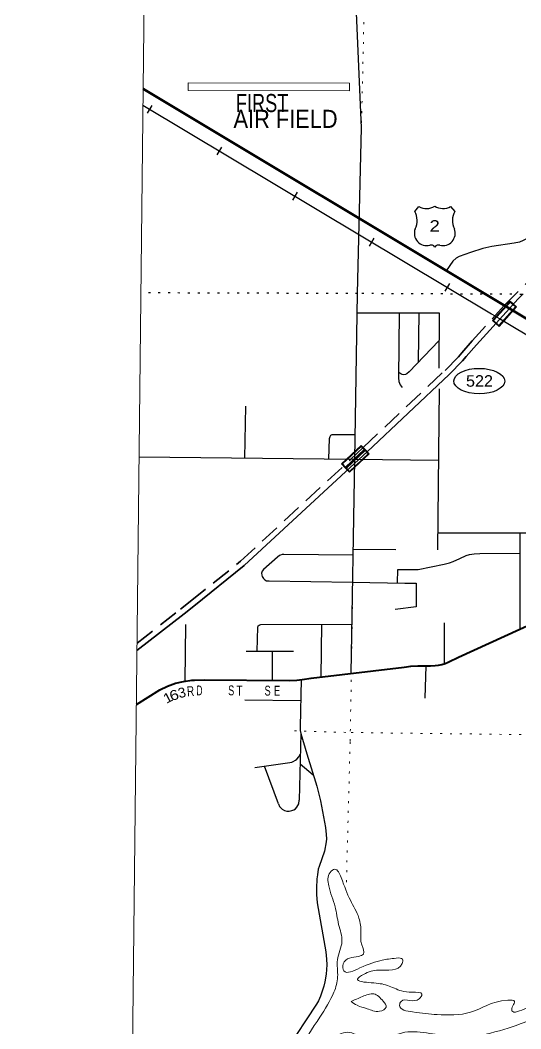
# Model space of a CAD drawing. Header units: feet. Extents: x -248627 to 3, y 0 to 184934.
# Drawn here: x -248627 to -242540, y 125791 to 138053 of the extents above; entities that cross this region are included whole.
import ezdxf
from ezdxf.enums import TextEntityAlignment as Align

# ---------------------------------------------------------------- set-up
doc = ezdxf.new("R2010")
doc.units = ezdxf.units.FT
doc.header["$LTSCALE"] = 80
doc.linetypes.add('DOTTED', pattern=[1.5, 0.3, -1.2])
doc.linetypes.add('MEDIUM_DASHED', pattern=[4.5, 3, -1.5])
for name, color, linetype, lineweight in [('16', 7, 'Continuous', 25), ('17', 7, 'Continuous', 25), ('20', 7, 'Continuous', 70), ('23', 7, 'Continuous', 70), ('24', 7, 'Continuous', 35), ('26', 7, 'Continuous', 40), ('29', 7, 'Continuous', 25), ('34', 7, 'Continuous', 25), ('36', 7, 'Continuous', 13), ('39', 7, 'Continuous', 13), ('4', 7, 'Continuous', 13), ('51', 7, 'MEDIUM_DASHED', 35), ('59', 7, 'Continuous', 13), ('6', 7, 'DOTTED', 25), ('7', 7, 'DOTTED', 13)]:
    doc.layers.add(name, color=color, linetype=linetype, lineweight=lineweight)
doc.layers.add('27', color=7, linetype='Continuous')

msp = doc.modelspace()

# ---------------------------------------------------------------- linework, layer by layer
at = {"layer": '16'}
for p, q in [((-243829.01, 135728.45), (-243777.7, 135787.21)), ((-243585.94, 135793.18), (-243586.22, 135792.98)), ((-243393.85, 135787.3), (-243342.46, 135728.45))]:
    msp.add_line(p, q, dxfattribs=at)
for centre, radius, start, end in [((-243686.62, 135944.87), 182.07, 239.97227, 303.45418), ((-243484.84, 135944.37), 181.52, 236.33975, 300.08743), ((-243484.85, 135944.87), 182.07, 236.54582, 236.59441), ((-244021.99, 135617.82), 222.05, 332.97043, 29.75871), ((-243149.49, 135617.82), 222.05, 150.24129, 207.02957), ((-243682.8, 135462.92), 151.42, 159.09177, 283.81923), ((-243488.68, 135462.92), 151.42, 256.18077, 20.90823)]:
    msp.add_arc(centre, radius, start, end, dxfattribs=at)
for centre, major_axis, start_param, end_param in [((-243627.46, 135264.1), (-19.56, 51.67), 4.95877769, 6.28318531), ((-243544.01, 135264.1), (19.56, 51.67), 0, 1.32637542)]:
    msp.add_ellipse(centre, major_axis=major_axis, ratio=0.929097, start_param=start_param, end_param=end_param, dxfattribs=at)
at = {"layer": '17'}
msp.add_ellipse((-243045.1, 133665.39), major_axis=(-309.24, 1), ratio=0.500121, dxfattribs=at)
at = {"layer": '20'}
msp.add_line((-242238.36, 134284.29), (-242679.17, 134548.5), dxfattribs=at)
msp.add_lwpolyline([(-242679.17, 134548.5), (-242806.57, 134624.85), (-247131.58, 137217.08)], dxfattribs=at)
at = {"layer": '23', "lineweight": 35}
for points in [[(-244507.99, 132712.22), (-244407.37, 132807.15), (-243412.53, 133745.7), (-243247.44, 133911.65), (-243202.69, 133963.16), (-243077.87, 134106.93), (-242679.17, 134548.5)], [(-247206.7, 130389.45), (-246633.7, 130836.39), (-246515.29, 130929.23), (-245901.23, 131423.04), (-244507.99, 132712.22)]]:
    msp.add_lwpolyline(points, dxfattribs=at)
at = {"layer": '24'}
msp.add_lwpolyline([(-242679.17, 134548.5), (-242575.77, 134662.64), (-242513.14, 134727.32)], dxfattribs=at)
at = {"layer": '26'}
msp.add_lwpolyline([(-247213.92, 129733.24), (-246927.96, 129913.82), (-246835.57, 129957.48), (-246739.12, 129991.24), (-246639.67, 130014.73), (-246538.31, 130027.69), (-246505.43, 130029.6), (-246388.15, 130034.35), (-245356.95, 130027.42), (-245264.09, 130030.49), (-245198.88, 130038.5), (-245086.86, 130054.82), (-243959.45, 130189.01), (-243875.83, 130200.14), (-243791.51, 130202.46), (-243773.46, 130201.8), (-243638.94, 130202.65), (-243580.23, 130206.08), (-243539.15, 130210.18), (-243498.72, 130218.56), (-243459.38, 130231.11), (-243421.58, 130247.71), (-243415.32, 130250.92), (-243297.22, 130309.47), (-241247.28, 131244.7)], dxfattribs=at)
at = {"layer": '29'}
for p, q in [((-244478.51, 136742.21), (-244558.66, 138626.16)), ((-244017.2, 134494.19), (-244025.41, 133705.15)), ((-243782.43, 133899.63), (-243774.1, 134494.19)), ((-243895.6, 133776.6), (-243536.55, 134155.23)), ((-243533.53, 133573.12), (-243554.48, 131614.09)), ((-245887.28, 133359.9), (-245898.69, 132727.06)), ((-244872.02, 132716.24), (-244865.12, 132969.36)), ((-244816.04, 133017.75), (-244555.64, 133014.87)), ((-244601.85, 130111.07), (-244558.4, 132712.78)), ((-243552.11, 131821.8), (-241248.22, 131820.12)), ((-242551.14, 131821.02), (-242549.73, 130649.45)), ((-244576.17, 131623.09), (-244059.24, 131618.27)), ((-243036.83, 131571), (-242549.92, 131572.96)), ((-244578.8, 131550.91), (-245421.31, 131557.91)), ((-245600.16, 131235.5), (-244584.26, 131220.89)), ((-244584.26, 131220.89), (-243948.34, 131209.27)), ((-245701.06, 130706.57), (-244592.43, 130712.26)), ((-244964.9, 130709.48), (-244972, 130066.71)), ((-243471.55, 130727), (-243471.37, 130229.82)), ((-246617.08, 130706.05), (-246625.99, 130019.09)), ((-245746.6, 130380.8), (-245736.25, 130674)), ((-245302.92, 130377.3), (-245878.25, 130379.24)), ((-245560.34, 130031.69), (-245557.44, 130377.3)), ((-243696, 130202.03), (-243705.74, 129809.26)), ((-245209.78, 130039.38), (-245222.6, 129461.46)), ((-245216.44, 129779.03), (-245893.67, 129787.87)), ((-245214.36, 129381.03), (-245234.77, 128572.57)), ((-245141.65, 129133.54), (-245020.78, 128741.68)), ((-245773.52, 128967.28), (-245346.19, 129028.64)), ((-245223.11, 129013.08), (-245063.88, 128877.72)), ((-245485.43, 128525.24), (-245655.55, 128985.77))]:
    msp.add_line(p, q, dxfattribs=at)
for points in [[(-244558.4, 132712.78), (-244523.76, 134729.28), (-244478.51, 136742.21)], [(-242152.66, 136272.3), (-242232.77, 135696.1), (-242256.6, 135620.23), (-242295.6, 135548.7), (-242343.26, 135492.34), (-242399.58, 135440.32), (-242453.74, 135403.47), (-242510.07, 135375.29), (-242557.73, 135355.78), (-242620.55, 135340.61), (-242893.52, 135301.59), (-242999.67, 135275.58), (-243151.32, 135227.9), (-243287.8, 135180.21), (-243324.63, 135158.53), (-243365.79, 135121.68), (-243445.95, 135006.8)], [(-244524.24, 134494.19), (-243531.44, 134495.54), (-243535.16, 133820.45)], [(-243895.6, 133776.6), (-243923.76, 133753.45), (-243941.09, 133745.87), (-243960.59, 133742.61), (-243982.26, 133744.78), (-243999.59, 133752.37), (-244024.51, 133768.63)], [(-244025.41, 133705.15), (-244022.34, 133660.24), (-244015.84, 133638.56), (-244005.01, 133617.97), (-243980.97, 133585.4)], [(-244865.12, 132969.36), (-244858.37, 132991.22), (-244852.41, 133000.97), (-244848.34, 133006.13), (-244840.49, 133011.81), (-244833.45, 133014.52), (-244816.04, 133017.75)], [(-243543.25, 132701.55), (-244558.4, 132712.78), (-247180.82, 132741.66)], [(-243472.41, 131441.34), (-243407.58, 131457.24), (-243361, 131472.41), (-243279.76, 131510.35), (-243202.84, 131545.03), (-243164.93, 131556.95), (-243105.35, 131566.71), (-243036.83, 131571)], [(-245421.31, 131557.91), (-245440.36, 131556.41), (-245459.85, 131550.99), (-245471.77, 131544.49), (-245499.94, 131523.89), (-245668.93, 131375.4), (-245686.26, 131354.81), (-245692.76, 131332.05), (-245689.51, 131307.12), (-245684.09, 131288.69), (-245668.93, 131263.76), (-245650.51, 131248.59), (-245629.93, 131237.75), (-245600.16, 131235.5)], [(-244039.61, 131211.85), (-244035.54, 131373.42), (-243786.2, 131375.21), (-243472.41, 131441.34)], [(-243948.34, 131209.27), (-243810.6, 131207.09), (-243812.32, 130921.85), (-244067.3, 130887.97)], [(-245736.25, 130674), (-245731.22, 130689.85), (-245722.55, 130697.44), (-245711.72, 130703.95), (-245701.06, 130706.57)], [(-245222.6, 129461.46), (-245220.81, 129418.22), (-245214.36, 129381.03), (-245141.65, 129133.54)], [(-245346.19, 129028.64), (-245322.64, 129034.5), (-245306.39, 129041.01), (-245278.23, 129055.1), (-245261.98, 129068.11), (-245239.23, 129097.37), (-245220.66, 129131.43)], [(-245020.78, 128741.68), (-244973.27, 128563.53), (-244914.77, 128240.51), (-244904.48, 128152.17), (-244903.93, 128101.77), (-244906.64, 128063.28), (-244927.77, 127950.02), (-244992.77, 127765.75), (-245003.06, 127731.59), (-245012.27, 127663.86), (-245018.77, 127614)], [(-245485.43, 128525.24), (-245472.69, 128494.16), (-245461.86, 128481.15), (-245441.27, 128462.72), (-245414.19, 128445.38), (-245384.94, 128436.71), (-245356.77, 128436.71), (-245323.19, 128443.21), (-245299.21, 128452.99), (-245278.77, 128467.06), (-245262.38, 128484.43), (-245249.52, 128504.99), (-245239.77, 128526.67), (-245234.77, 128572.57)], [(-245018.77, 127614), (-245025.81, 127500.71), (-245024.72, 127423.75), (-245016.05, 127321.86), (-244908.81, 126728.94), (-244901.21, 126636.8), (-244897.97, 126570.69), (-244904.47, 126453.62), (-244922.88, 126363.65), (-244936.44, 126310.12)], [(-244936.44, 126310.12), (-244975.95, 126189.14), (-244999.79, 126132.77), (-245022.54, 126090.5), (-245390.88, 125531.19), (-245455.87, 125446.64), (-245507.88, 125396.78), (-245557.71, 125353.43), (-245620.55, 125314.4), (-245718.04, 125255.87), (-245755.96, 125224.44), (-245775.46, 125200.59), (-245792.8, 125168.07), (-245802.55, 125119.29), (-245802.55, 125049.92)]]:
    msp.add_lwpolyline(points, dxfattribs=at)
at = {"layer": '34', "lineweight": 13}
msp.add_line((-247136, 137021.51), (-240347.32, 132956.56), dxfattribs=at)
at = {"layer": '34'}
for p, q in [((-247133.73, 137019.86), (-242894.9, 134483.29)), ((-247078.72, 136920.56), (-247021.9, 137015.46)), ((-246232.32, 136415), (-246175.5, 136509.9)), ((-245311.08, 135866.42), (-245254.25, 135961.32)), ((-244380.86, 135306.38), (-244324.04, 135401.28)), ((-243459.62, 134757.79), (-243402.79, 134852.69))]:
    msp.add_line(p, q, dxfattribs=at)
msp.add_lwpolyline([(-242799.1, 134425.93), (-240346.77, 132957.51)], dxfattribs=at)
at = {"layer": '36'}
msp.add_lwpolyline([(-244623.23, 137285.18), (-246584.45, 137292.37), (-246584.45, 137198.92), (-244621.43, 137193.52)], close=True, dxfattribs=at)
at = {"layer": '39'}
for points in [[(-247315.19, 120768.03), (-247171.25, 120793.17), (-247059.2, 120843.34), (-246900.54, 121123.9), (-246690.59, 121321.11), (-246528.8, 121373.62), (-246384.13, 121505.03), (-246024.69, 121896.15), (-245642.11, 122363.66), (-245418.61, 122675.71), (-245366.71, 122955.55), (-245361.15, 123391.33), (-245318.51, 123576.45), (-245331.86, 123635.13), (-245398.1, 123652.08), (-245417.52, 123708.81), (-245411.62, 124013.43), (-245408.57, 124568.29), (-245324.25, 125021.27), (-245077.11, 125450.07), (-244798.02, 125698.9), (-244596.06, 125742.85), (-244444.15, 125652.22), (-244291.24, 125640.27), (-243949.5, 125749.1), (-243647.57, 125735.34), (-243124.36, 125702.73), (-242694.13, 125800.4), (-242311.65, 125945.06), (-241977.52, 126088.29), (-241784.85, 126192.89), (-241738.73, 126335.59), (-241607.02, 126555.95), (-241239.08, 126981.26), (-240805.16, 127369.45), (-240397.64, 127739.8), (-240021.92, 127985.43), (-239862.12, 128039.98), (-239715.47, 128169.36), (-239610.38, 128278.47)], [(-246955.27, 121451.08), (-246788.47, 121542.24), (-246499.21, 121799.02), (-246035.81, 122287.74), (-245885.2, 122411.01), (-245738.45, 122705.84), (-245651, 123088.16), (-245713.02, 123278.58), (-245775.22, 123454.89), (-245747.09, 123765.29), (-245676.61, 124238.62), (-245665.55, 124631.95), (-245551.1, 125078.51), (-245255.4, 125524.88), (-244984.34, 125933.22), (-244811.29, 126237.82), (-244766.63, 126422.91), (-244768.01, 126630.76), (-244714.81, 126854.09), (-244754.48, 127060.39), (-244798.06, 127274.81), (-244875.37, 127529.99), (-244857.17, 127693.21), (-244802.32, 127730.88), (-244725.04, 127631.07), (-244611.78, 127353.25), (-244507.78, 127138.1), (-244483.81, 126964.27), (-244473.69, 126810.8), (-244452.95, 126699.56), (-244509.7, 126672.01), (-244622.74, 126651.19), (-244698.15, 126581.48), (-244691.18, 126496.65), (-244495.39, 126530.59), (-244224.3, 126626.16), (-244054.81, 126650.32), (-243976.43, 126637.26), (-243981.13, 126584.86), (-244268.13, 126505.62), (-244454.1, 126451.39), (-244525.3, 126395.76), (-244358.71, 126351.35), (-244161.75, 126318.69), (-243991.42, 126252.05), (-243858.7, 126236.3), (-243742.21, 126210.67), (-243775.12, 126156.59), (-243888.2, 126133.76)], [(-243888.2, 126133.76), (-243995.05, 126124.97), (-244013.79, 126076.77), (-243855.72, 125996.15), (-243558.05, 125964.28), (-243152.9, 125991.63), (-242697.87, 126139.44), (-242615.49, 126124.31), (-242638.33, 126070.11), (-242647.13, 126011.7), (-242471.53, 126041.85), (-242177.7, 126183.55), (-242050.3, 126381.76), (-242121.36, 126495.62), (-242204.36, 126619.72), (-242197.39, 126692.28), (-242172.07, 126708.1)], [(-244603.28, 126124.3), (-244465.58, 126183.16), (-244328.21, 126215.79), (-244212.55, 126125.6), (-244177.21, 126054.54), (-244258.4, 126005.09), (-244409.06, 126035.17), (-244531.38, 126077.02), (-244603.28, 126124.3)]]:
    msp.add_spline(points, degree=3, dxfattribs=at)
at = {"layer": '4'}
msp.add_lwpolyline([(-246606.45, 184933.97), (-215781.67, 184615.95), (-184956.48, 184340.33), (-154130.93, 184107.12), (-123305.1, 183916.31), (-92479.02, 183767.9), (-61652.78, 183661.9), (-30826.42, 183598.29), (0, 183577.08), (0, -0.01), (-31078.93, 21.37), (-62157.81, 85.49), (-93236.57, 192.37), (-124315.16, 342), (-155393.5, 534.37), (-186471.55, 769.49), (-217549.26, 1047.36), (-248626.55, 1367.98)], close=True, dxfattribs=at)
msp.add_lwpolyline([(-246606.45, 184933.97), (-215781.67, 184615.95), (-184956.48, 184340.33), (-154130.93, 184107.12), (-123305.1, 183916.31), (-92479.02, 183767.9), (-61652.78, 183661.9), (-30826.42, 183598.29), (0, 183577.08), (0, -0.01), (-31078.93, 21.37), (-62157.81, 85.49), (-93236.57, 192.37), (-124315.16, 342), (-155393.5, 534.37), (-186471.55, 769.49), (-217549.26, 1047.36), (-248626.55, 1367.98)], close=True, dxfattribs=at)
at = {"layer": '51'}
for points in [[(-242740.37, 134585.17), (-242359.22, 134965.35), (-242118.6, 135296.2), (-241996.92, 135487.04), (-241898.06, 135699.74), (-241852.44, 135893.2), (-241849.12, 136042.01), (-241827.55, 136987.03), (-241803.06, 137172.27), (-241771.03, 137304.43), (-241738.92, 137373.27), (-241715.99, 137419.17), (-241637.09, 137513.72), (-241550.87, 137611.92), (-241507.59, 137653.82), (-241469.18, 137691.11), (-241435.31, 137720.51)], [(-244608.82, 132713.34), (-244455.41, 132858.07), (-243461.37, 133795.86), (-243298.74, 133959.35), (-243255.53, 134009.06), (-243130.29, 134153.33), (-242740.37, 134585.17)], [(-247205.71, 130479), (-246676.82, 130891.53), (-246558.82, 130984.05), (-245946.99, 131476.07), (-244608.82, 132713.34)]]:
    msp.add_lwpolyline(points, dxfattribs=at)
at = {"layer": '59'}
for p, q in [((-242882.79, 134401.07), (-242717.45, 134584.8)), ((-242804.53, 134330.69), (-242592.15, 134566.73)), ((-242804.53, 134330.69), (-242882.79, 134401.07)), ((-244717.82, 132658.88), (-244479.98, 132882.69)), ((-244669.85, 132607.9), (-244432.01, 132831.71)), ((-244479.98, 132882.69), (-244432.01, 132831.71)), ((-244432.01, 132831.71), (-244384.04, 132780.73)), ((-244621.88, 132556.92), (-244384.04, 132780.73)), ((-244717.82, 132658.88), (-244669.85, 132607.9)), ((-244669.85, 132607.9), (-244621.88, 132556.92))]:
    msp.add_line(p, q, dxfattribs=at)
for points in [[(-242717.45, 134584.8), (-242693.13, 134611.82), (-242670.38, 134637.1)], [(-242670.38, 134637.1), (-242645.63, 134614.83), (-242630.45, 134601.18), (-242592.15, 134566.73)], [(-242669.78, 134625.8), (-242650.98, 134608.88), (-242635.8, 134595.23), (-242603.45, 134566.13), (-242805.13, 134341.99), (-242871.49, 134401.67), (-242711.5, 134579.45)], [(-242711.5, 134579.45), (-242687.18, 134606.47), (-242669.78, 134625.8)]]:
    msp.add_lwpolyline(points, dxfattribs=at)
for points in [[(-244480.25, 132871.45), (-244443.32, 132832.05), (-244669.58, 132619.14), (-244706.51, 132658.54)], [(-244432.28, 132820.47), (-244395.35, 132781.07), (-244621.61, 132568.16), (-244658.54, 132607.56)]]:
    msp.add_lwpolyline(points, close=True, dxfattribs=at)
at = {"layer": '6'}
msp.add_lwpolyline([(-241448.88, 134714.2), (-244523.76, 134729.28), (-247158.85, 134737.66)], dxfattribs=at)
at = {"layer": '7'}
for p, q in [((-244424.92, 138986.97), (-244502.03, 135728.65)), ((-244545.02, 133560.91), (-244556.8, 132826.92)), ((-244559.27, 132673.57), (-244574.33, 131735.79)), ((-244574.98, 131695.36), (-244578.39, 131483.02)), ((-244585.51, 131039.29), (-244597.48, 130293.82)), ((-244601.66, 130033.2), (-244614.97, 129278.82)), ((-245292.09, 129413.27), (-244600.39, 129393.11)), ((-244600.39, 129393.11), (-239750.37, 129334.05)), ((-244614.97, 129278.82), (-244662.7, 127479.37))]:
    msp.add_line(p, q, dxfattribs=at)
msp.add_lwpolyline([(-244506.13, 135555.62), (-244527.45, 134655.02), (-244542.74, 133702.47)], dxfattribs=at)

# ---------------------------------------------------------------- texts
at = {"layer": '16', "width": 1.2}
msp.add_text(' 2 ', height=140, dxfattribs=at).set_placement((-243587.08, 135481.41), align=Align.CENTER)
at = {"layer": '17', "width": 1.05}
msp.add_text('522', height=140, dxfattribs=at).set_placement((-243042.2, 133597.08), align=Align.CENTER)
at = {"layer": '27'}
for s, rotation, width, p in [('1', 27.535, 1.1, (-246847.56, 129741.32)), ('6', 17.555, 1.25, (-246790.39, 129774.33)), ('3', 13.411, 1.05, (-246692.46, 129809.31)), ('R', 4.583, 0.75, (-246593.86, 129832.55)), ('D', 1.62, 0.65, (-246483.72, 129844.12)), ('S', 359.516, 0.7, (-246098.72, 129845.32)), ('T', 359.516, 0.8, (-246000.22, 129843.14)), ('S', 359.516, 0.7, (-245656.35, 129842.48)), ('E', 359.516, 0.7, (-245540.96, 129841.51))]:
    msp.add_text(s, height=120, rotation=rotation, dxfattribs=dict(at, width=width)).set_placement(p)
at = {"layer": '36'}
for s, width, p in [('FIRST', 0.75, (-246003.8, 136935.27)), ('AIR FIELD', 0.9, (-246032.52, 136743.33))]:
    msp.add_text(s, height=220, dxfattribs=dict(at, width=width)).set_placement(p)

doc.saveas('drawing.dxf')
